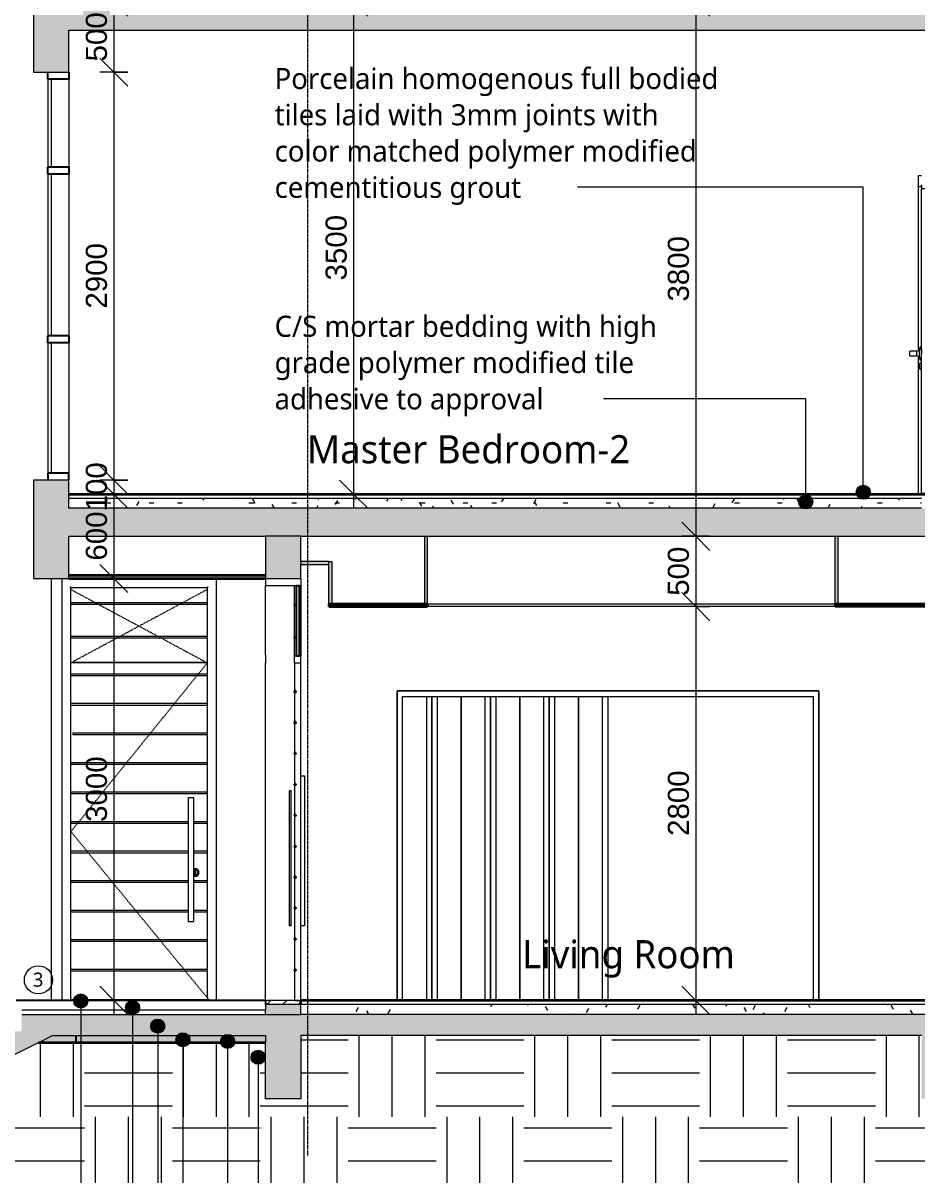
# Model space of a CAD drawing. Header units: millimetres. Extents: x -25665 to 25841, y -6376 to 15610.
# Drawn here: x -8754 to -2395, y -792 to 7400 of the extents above; entities that cross this region are included whole.
import ezdxf

# ---------------------------------------------------------------- set-up
doc = ezdxf.new("R2010")
doc.units = ezdxf.units.MM
doc.linetypes.add('Dash', pattern=[6, 3, -3])
doc.linetypes.add('Grid Line', pattern=[22.225, 12.7, -3.175, 3.175, -3.175])
for name, color, linetype, lineweight in [('A-ANNO-DIMS', 211, 'Continuous', 9), ('A-ANNO-DIMS-100', 211, 'Continuous', 9), ('A-ANNO-NOTE', 131, 'Continuous', 9), ('A-AREA-IDEN', 2, 'Continuous', 9), ('A-CLNG', 13, 'Continuous', 9), ('A-CLNG-PATT', 13, 'Continuous', 35), ('A-DETL-GENF', 92, 'Continuous', 9), ('A-DETL-THIN', 151, 'Continuous', 9), ('A-DOOR', 31, 'Continuous', 9), ('A-DOOR-FRAM', 31, 'Continuous', 9), ('A-DOOR-GLAZ', 31, 'Continuous', 25), ('A-FLOR', 192, 'Continuous', 9), ('A-FLOR-MCUT', 51, 'Continuous', 9), ('A-FLOR-PATT', 8, 'Continuous', 35), ('A-GLAZ-CURT', 52, 'Continuous', 9), ('A-GLAZ-CWMG', 51, 'Continuous', 9), ('A-WALL', 113, 'Continuous', 9), ('A-WALL-PATT', 111, 'Continuous', 18), ('G-ANNO-TEXT', 231, 'Continuous', 9), ('S-GRID', 1, 'Continuous', 9), ('S-STRS', 31, 'Continuous', 9)]:
    doc.layers.add(name, color=color, linetype=linetype, lineweight=lineweight)
doc.styles.add('Arial_4', font='arial.ttf', dxfattribs={"height": 150})
doc.styles.add('Lucida Sans Unicode', font='l_10646.ttf', dxfattribs={"height": 200})
doc.styles.add('Lucida Sans Unicode_1', font='l_10646.ttf', dxfattribs={"height": 150})
doc.styles.add('Lucida Sans Unicode_2', font='l_10646.ttf', dxfattribs={"height": 100})
doc.dimstyles.new('100', dxfattribs={"dimscale": 304.8, "dimtxt": 153.03891, "dimasz": 0.656168, "dimexe": 0.328084, "dimexo": 0.0625, "dimgap": 0.016404, "dimtad": 1, "dimdec": 0, "dimzin": 0, "dimdsep": 46, "dimtxsty": 'Arial_4', "dimblk1": 'OBLIQUE', "dimblk2": 'OBLIQUE', "dimsah": 1, "dimcen": 0.09, "dimdle": 0.328084, "dimazin": 0, "dimtfac": 1, "dimtdec": 4, "dimtix": 1, "dimtmove": 0, "dimatfit": 3, "dimfxl": 0.328084, "dimfxlon": 1, "dimtvp": 1, "dimtolj": 1, "dimtzin": 0, "dimarcsym": 2})
pattern_1 = [(0, (-2066.66, 4700), (406.4, 101.6), [33.528, -271.272, 33.528, -271.272, -1625.6]), (0, (-2066.66, 4700), (406.4, 101.6), [-609.6, 33.528, -576.072, 33.528, -271.272, -711.2]), (0, (-2066.66, 4700), (406.4, 101.6), [-1524, 33.528, -169.672, 33.528, -474.472]), (120, (-1914.26, 4750.8), (-291.1882, 301.1527), [33.528, -271.272, 33.528, -271.272, -1625.6]), (120, (-1914.26, 4750.8), (-291.1882, 301.1527), [-609.6, 33.528, -576.072, 33.528, -271.272, -711.2]), (120, (-1914.26, 4750.8), (-291.1882, 301.1527), [-1524, 33.528, -169.672, 33.528, -474.472]), (240, (-1863.46, 4954), (-115.2118, -402.7527), [33.528, -271.272, 33.528, -271.272, -1625.6]), (240, (-1863.46, 4954), (-115.2118, -402.7527), [-609.6, 33.528, -576.072, 33.528, -271.272, -711.2]), (240, (-1863.46, 4954), (-115.2118, -402.7527), [-1524, 33.528, -169.672, 33.528, -474.472])]

# ---------------------------------------------------------------- blocks, each defined once
blk = doc.blocks.new('Double_Aluminum_Door_with_Transom_6328 - TD1-1172526-Section - D')
at = {"layer": 'A-DOOR', "lineweight": 18}
for p, q in [((-6822.3, 2850), (-6822.3, 450)), ((-6822.3, 2850), (-6777.8, 2850)), ((-6777.8, 450), (-6777.8, 2850)), ((-6822.3, 450), (-6777.8, 450))]:
    blk.add_line(p, q, dxfattribs=at)
at = {"layer": 'A-DOOR'}
for p, q in [((-6777.8, 2047.7), (-6752.4, 2047.7)), ((-6752.4, 2047.7), (-6752.4, 979)), ((-6858.4, 1942.2), (-6845.7, 1942.2)), ((-6858.4, 979), (-6858.4, 1942.2)), ((-6845.7, 979), (-6845.7, 1942.2)), ((-6845.7, 979), (-6858.4, 979)), ((-6752.4, 979), (-6777.8, 979))]:
    blk.add_line(p, q, dxfattribs=at)
at = {"layer": 'A-DOOR-FRAM', "lineweight": 18}
for p, q in [((-7027.8, 3450), (-7027.8, 3399.2)), ((-6777.8, 3450), (-6777.8, 3399.2)), ((-7027.8, 3399.2), (-6777.8, 3399.2)), ((-6822.4, 2900.8), (-6777.8, 2900.8)), ((-6777.8, 2850), (-6777.8, 2900.8)), ((-6822.4, 2850), (-6777.8, 2850))]:
    blk.add_line(p, q, dxfattribs=at)
at = {"layer": 'A-DOOR-FRAM'}
for p, q in [((-7027.8, 2905), (-7027.8, 3399.2)), ((-6777.8, 3399.2), (-6777.8, 2900.8)), ((-7027.8, 450), (-7027.8, 2850))]:
    blk.add_line(p, q, dxfattribs=at)
at = {"layer": 'A-DOOR-GLAZ'}
for p, q in [((-6809.6, 2900.8), (-6809.6, 3399.2)), ((-6809.6, 3399.2), (-6790.5, 3399.2)), ((-6790.5, 3399.2), (-6790.5, 2900.8)), ((-6822.4, 3255), (-6822.4, 3265)), ((-6812.4, 3265), (-6822.4, 3265)), ((-6812.4, 3255), (-6822.4, 3255)), ((-6812.4, 3265), (-6812.4, 3255)), ((-6822.4, 3025), (-6822.4, 3035)), ((-6812.4, 3035), (-6822.4, 3035)), ((-6812.4, 3035), (-6812.4, 3025)), ((-6812.4, 3025), (-6822.4, 3025)), ((-6809.6, 2900.8), (-6790.5, 2900.8)), ((-6822.4, 2640), (-6822.4, 2650)), ((-6812.4, 2650), (-6822.4, 2650)), ((-6812.4, 2640), (-6822.4, 2640)), ((-6812.4, 2650), (-6812.4, 2640)), ((-6822.4, 2420), (-6822.4, 2430)), ((-6812.4, 2430), (-6822.4, 2430)), ((-6812.4, 2420), (-6822.4, 2420)), ((-6812.4, 2430), (-6812.4, 2420)), ((-6822.4, 2200), (-6822.4, 2210)), ((-6812.4, 2210), (-6822.4, 2210)), ((-6812.4, 2200), (-6822.4, 2200)), ((-6812.4, 2210), (-6812.4, 2200)), ((-6822.4, 1980), (-6822.4, 1990)), ((-6812.4, 1990), (-6822.4, 1990)), ((-6812.4, 1980), (-6822.4, 1980)), ((-6812.4, 1990), (-6812.4, 1980)), ((-6822.4, 1760), (-6822.4, 1770)), ((-6812.4, 1770), (-6822.4, 1770)), ((-6812.4, 1760), (-6822.4, 1760)), ((-6812.4, 1770), (-6812.4, 1760)), ((-6822.4, 1540), (-6822.4, 1550)), ((-6812.4, 1550), (-6822.4, 1550)), ((-6812.4, 1540), (-6822.4, 1540)), ((-6812.4, 1550), (-6812.4, 1540)), ((-6822.4, 1320), (-6822.4, 1330)), ((-6812.4, 1330), (-6822.4, 1330)), ((-6812.4, 1320), (-6822.4, 1320)), ((-6812.4, 1330), (-6812.4, 1320)), ((-6822.4, 1100), (-6822.4, 1110)), ((-6812.4, 1110), (-6822.4, 1110)), ((-6812.4, 1100), (-6822.4, 1100)), ((-6812.4, 1110), (-6812.4, 1100)), ((-6822.4, 880), (-6822.4, 890)), ((-6812.4, 890), (-6822.4, 890)), ((-6812.4, 880), (-6822.4, 880)), ((-6812.4, 890), (-6812.4, 880)), ((-6822.4, 660), (-6822.4, 670)), ((-6812.4, 670), (-6822.4, 670)), ((-6812.4, 660), (-6822.4, 660)), ((-6812.4, 670), (-6812.4, 660))]:
    blk.add_line(p, q, dxfattribs=at)
blk = doc.blocks.new('BEL-TD2-BED ROOM - TD3-1678525-Section - D')
at = {"layer": 'A-DOOR', "lineweight": 18}
for p, q in [((-2387.8, 6308), (-2387.8, 6240)), ((-2362.8, 6313), (-2382.8, 6313)), ((-2162.8, 6313), (-2142.8, 6313)), ((-2137.8, 6240), (-2137.8, 6308)), ((-2362.8, 6235), (-2382.8, 6235)), ((-2362.8, 6235), (-2362.8, 6250)), ((-2362.8, 6250), (-2362.8, 6222)), ((-2162.8, 6250), (-2162.8, 6235)), ((-2162.8, 6205), (-2162.8, 6250)), ((-2142.8, 6235), (-2162.8, 6235)), ((-2362.8, 4055), (-2362.8, 6222)), ((-2308.8, 6222), (-2362.8, 6222)), ((-2308.8, 6222), (-2362.8, 6222)), ((-2308.8, 6222), (-2308.8, 5020.2)), ((-2308.8, 6222), (-2308.8, 6205)), ((-2162.8, 6205), (-2308.8, 6205)), ((-2362.8, 5079.8), (-2375.5, 5079.8)), ((-2362.8, 5079.8), (-2362.8, 5050)), ((-2308.8, 5079.8), (-2296.1, 5079.8)), ((-2308.8, 5079.8), (-2308.8, 5050)), ((-2362.8, 5020.2), (-2375.5, 5020.2)), ((-2362.8, 5020.2), (-2362.8, 5050)), ((-2308.8, 5020.2), (-2308.8, 5050)), ((-2308.8, 5020.2), (-2296.1, 5020.2)), ((-2308.8, 5020.2), (-2308.8, 4055)), ((-2308.8, 4055), (-2362.8, 4055))]:
    blk.add_line(p, q, dxfattribs=at)
at = {"layer": 'A-DOOR'}
for p, q in [((-2387.8, 6240), (-2387.8, 5067.3)), ((-2137.8, 4050), (-2137.8, 6240)), ((-2162.8, 6205), (-2162.8, 4055)), ((-2375.5, 5094.4), (-2378.7, 5069)), ((-2362.8, 5094.4), (-2375.5, 5094.4)), ((-2375.5, 5094.1), (-2375.5, 5079.8)), ((-2296.1, 5094.4), (-2308.8, 5094.4)), ((-2293, 5069), (-2296.1, 5094.4)), ((-2296.1, 5079.8), (-2296.1, 5094.1)), ((-2399.1, 5065.9), (-2445.4, 5065.9)), ((-2445.4, 5034.1), (-2445.4, 5065.9)), ((-2445.4, 5034.1), (-2399.1, 5034.1)), ((-2378.7, 5069), (-2399.1, 5065.1)), ((-2399.1, 5065.9), (-2399.1, 5034.1)), ((-2399.1, 5034.9), (-2378.7, 5030.9)), ((-2387.8, 5032.7), (-2387.8, 4050)), ((-2378.7, 5069), (-2378.7, 5064.4)), ((-2378.7, 5063.5), (-2378.7, 5050)), ((-2378.7, 5050), (-2378.7, 5030.9)), ((-2378.7, 5030.9), (-2375.5, 5005.5)), ((-2375.5, 5020.2), (-2375.5, 5005.9)), ((-2375.5, 5005.5), (-2362.8, 5005.5)), ((-2308.8, 5005.5), (-2296.1, 5005.5)), ((-2296.1, 5005.5), (-2293, 5030.9)), ((-2296.1, 5005.9), (-2296.1, 5020.2)), ((-2272.5, 5065.1), (-2293, 5069)), ((-2293, 5064.4), (-2293, 5069)), ((-2293, 5050), (-2293, 5063.5)), ((-2293, 5030.9), (-2293, 5050)), ((-2293, 5030.9), (-2272.5, 5034.9)), ((-2226.3, 5065.9), (-2272.5, 5065.9)), ((-2272.5, 5034.1), (-2272.5, 5065.9)), ((-2272.5, 5034.1), (-2226.3, 5034.1)), ((-2226.3, 5065.9), (-2226.3, 5034.1)), ((-2366, 4978), (-2377.4, 4978)), ((-2377.4, 4960), (-2377.4, 4978)), ((-2377.4, 4942), (-2377.4, 4960)), ((-2377.4, 4942), (-2366, 4942)), ((-2362.8, 4987), (-2366, 4987)), ((-2366, 4960), (-2366, 4986.1)), ((-2366, 4933.9), (-2366, 4960)), ((-2366, 4933), (-2362.8, 4933)), ((-2305.7, 4987), (-2308.8, 4987)), ((-2308.8, 4933), (-2305.7, 4933)), ((-2305.7, 4986.1), (-2305.7, 4960)), ((-2294.3, 4978), (-2305.7, 4978)), ((-2305.7, 4960), (-2305.7, 4933.9)), ((-2305.7, 4942), (-2294.3, 4942)), ((-2294.3, 4978), (-2294.3, 4960)), ((-2294.3, 4960), (-2294.3, 4942)), ((-2362.8, 4055), (-2362.8, 4050)), ((-2308.8, 4055), (-2162.8, 4055)), ((-2162.8, 4050), (-2162.8, 4055))]:
    blk.add_line(p, q, dxfattribs=at)
at = {"layer": 'A-DOOR', "lineweight": 18}
for centre, start, end in [((-2382.8, 6308), 90, 180), ((-2142.8, 6308), 0, 90), ((-2382.8, 6240), 180, 270), ((-2142.8, 6240), 270, 0)]:
    blk.add_arc(centre, 5, start, end, dxfattribs=at)
at = {"layer": 'A-DOOR'}
for points, knots in [([(-2387.8, 6308), (-2387.8, 6308.4), (-2387.7, 6309.1), (-2387.5, 6309.9), (-2387.2, 6310.4), (-2387, 6310.8), (-2386.7, 6311.1), (-2386.4, 6311.5), (-2386.1, 6311.8), (-2385.8, 6312), (-2385.3, 6312.3), (-2384.7, 6312.6), (-2384.3, 6312.8), (-2384.1, 6312.8)], [-1, -1, -1, -1, -0.8333333, -0.75, -0.6666667, -0.625, -0.5833333, -0.5, -0.4583333, -0.4166667, -0.3333333, -0.25, -0.1666667, -0.1666667, -0.1666667, -0.1666667]), ([(-2142.8, 6313), (-2142.4, 6313), (-2141.7, 6312.9), (-2140.9, 6312.6), (-2140.3, 6312.3), (-2139.9, 6312), (-2139.5, 6311.8), (-2139.4, 6311.6), (-2139.3, 6311.5)], [-1, -1, -1, -1, -0.8333333, -0.75, -0.6666667, -0.5833333, -0.5416667, -0.5, -0.5, -0.5, -0.5]), ([(-2138.5, 6310.5), (-2138.4, 6310.3), (-2138.2, 6309.9), (-2137.9, 6309.1), (-2137.8, 6308.4), (-2137.8, 6308)], [-0.3333333, -0.3333333, -0.3333333, -0.3333333, -0.25, -0.1666667, 0, 0, 0, 0]), ([(-2384.1, 6235.2), (-2384.3, 6235.2), (-2384.7, 6235.4), (-2385.3, 6235.7), (-2385.8, 6236), (-2386.1, 6236.2), (-2386.4, 6236.5), (-2386.7, 6236.9), (-2387, 6237.2), (-2387.2, 6237.6), (-2387.5, 6238.1), (-2387.7, 6238.9), (-2387.8, 6239.6), (-2387.8, 6240)], [-0.8333333, -0.8333333, -0.8333333, -0.8333333, -0.75, -0.6666667, -0.5833333, -0.5416667, -0.5, -0.4166667, -0.375, -0.3333333, -0.25, -0.1666667, 0, 0, 0, 0]), ([(-2138, 6238.7), (-2138.1, 6238.5), (-2138.2, 6238.1), (-2138.4, 6237.6), (-2138.7, 6237.2), (-2138.9, 6236.9), (-2139.2, 6236.5), (-2139.5, 6236.2), (-2139.9, 6236), (-2140.3, 6235.7), (-2140.9, 6235.4), (-2141.7, 6235.1), (-2142.4, 6235), (-2142.8, 6235)], [-0.8333333, -0.8333333, -0.8333333, -0.8333333, -0.75, -0.6666667, -0.625, -0.5833333, -0.5, -0.4583333, -0.4166667, -0.3333333, -0.25, -0.1666667, 0, 0, 0, 0])]:
    blk.add_open_spline(points, degree=3, knots=knots, dxfattribs=at)
at = {"layer": 'A-DOOR', "lineweight": 18}
for points in [[(-2376.6, 5064.9), (-2376.3, 5069.8), (-2376, 5074.8), (-2375.5, 5079.8)], [(-2295.1, 5064.9), (-2295.3, 5069.8), (-2295.7, 5074.8), (-2296.1, 5079.8)], [(-2377, 5050), (-2376.9, 5054.7), (-2376.8, 5059.3), (-2376.6, 5064)], [(-2375.5, 5020.2), (-2376, 5025.2), (-2376.7, 5035.1), (-2376.9, 5045), (-2377, 5050)], [(-2294.7, 5050), (-2294.7, 5045), (-2295, 5035.1), (-2295.7, 5025.2), (-2296.1, 5020.2)], [(-2294.7, 5050), (-2294.7, 5054.7), (-2294.8, 5059.3), (-2295.1, 5064)]]:
    blk.add_open_spline(points, degree=3, dxfattribs=at)
blk = doc.blocks.new('Panel_Fold_Door_1819 - FD1-1681618-Section - D')
at = {"layer": 'A-DOOR'}
for p, q in [((-6017.2, 2610), (-5882.6, 2610)), ((-5882.6, 2610), (-5845, 2610)), ((-5882.6, 450), (-5882.6, 2610)), ((-5845, 2610), (-5807.4, 2610)), ((-5845, 450), (-5845, 2610)), ((-5845, 2610), (-5845, 450)), ((-5807.4, 2610), (-5672.8, 2610)), ((-5807.4, 2610), (-5807.4, 450)), ((-5636.4, 450), (-5636.4, 2610)), ((-5636.4, 2610), (-5636.4, 450)), ((-5600, 2610), (-5465.4, 2610)), ((-5465.4, 2610), (-5427.8, 2610)), ((-5465.4, 450), (-5465.4, 2610)), ((-5427.8, 2610), (-5390.2, 2610)), ((-5427.8, 450), (-5427.8, 2610)), ((-5427.8, 2610), (-5427.8, 450)), ((-5390.2, 2610), (-5255.6, 2610)), ((-5390.2, 2610), (-5390.2, 450)), ((-5219.2, 450), (-5219.2, 2610)), ((-5219.2, 2610), (-5219.2, 450)), ((-5182.8, 2610), (-5048.2, 2610)), ((-5048.2, 2610), (-5010.6, 2610)), ((-5048.2, 450), (-5048.2, 2610)), ((-5010.6, 2610), (-4973.1, 2610)), ((-5010.6, 450), (-5010.6, 2610)), ((-5010.6, 2610), (-5010.6, 450)), ((-4973.1, 2610), (-4838.4, 2610)), ((-4973.1, 2610), (-4973.1, 450)), ((-4802, 450), (-4802, 2610)), ((-4802, 2610), (-4802, 450)), ((-4765.6, 2610), (-4631, 2610)), ((-4631, 2610), (-4593.4, 2610)), ((-4631, 450), (-4631, 2610)), ((-4593.4, 2610), (-4593.4, 450))]:
    blk.add_line(p, q, dxfattribs=at)
at = {"layer": 'A-DOOR-FRAM'}
for p, q in [((-6093.6, 2650), (-6093.6, 450)), ((-3093.6, 2650), (-6093.6, 2650)), ((-3093.6, 450), (-3093.6, 2650)), ((-6053.6, 450), (-6053.6, 2610)), ((-6053.6, 2610), (-6017.2, 2610)), ((-5672.8, 2610), (-5600, 2610)), ((-5255.6, 2610), (-5182.8, 2610)), ((-4838.4, 2610), (-4765.6, 2610)), ((-4593.4, 2610), (-3133.6, 2610)), ((-3133.6, 2610), (-3133.6, 450))]:
    blk.add_line(p, q, dxfattribs=at)
blk = doc.blocks.new('Rectangular Mullion - 50x150mm-685960-Section - D')
at = {"layer": 'A-GLAZ-CWMG'}
blk.add_line((-8428.113666, 5125), (-8428.113666, 4200), dxfattribs=at)
blk = doc.blocks.new('Rectangular Mullion - 50x150mm-779096-Section - D')
at = {"layer": 'A-GLAZ-CWMG', "lineweight": 25}
for p, q in [((-8578.113666, 7000), (-8578.113666, 7050)), ((-8428.113666, 7050), (-8428.113666, 7000)), ((-8428.113666, 7000), (-8578.113666, 7000))]:
    blk.add_line(p, q, dxfattribs=at)
blk = doc.blocks.new('Rectangular Mullion - 50x150mm-448228-Section - D')
at = {"layer": 'A-GLAZ-CWMG'}
blk.add_line((-8428.113666, 6325), (-8428.113666, 5175), dxfattribs=at)
blk = doc.blocks.new('M_Fixed Glazed Panel - Glazed Panel-779100-Section - D')
at = {"layer": 'A-GLAZ-CURT', "lineweight": 18}
for p, q in [((-8578.113666, 5125), (-8553.113666, 5125)), ((-8578.113666, 5125), (-8578.113666, 4200)), ((-8553.113666, 5125), (-8553.113666, 4200)), ((-8553.113666, 4200), (-8578.113666, 4200))]:
    blk.add_line(p, q, dxfattribs=at)
blk = doc.blocks.new('M_Fixed Glazed Panel - Glazed Panel-779101-Section - D')
at = {"layer": 'A-GLAZ-CURT', "lineweight": 18}
for p, q in [((-8578.113666, 6325), (-8553.113666, 6325)), ((-8578.113666, 6325), (-8578.113666, 5175)), ((-8553.113666, 6325), (-8553.113666, 5175)), ((-8553.113666, 5175), (-8578.113666, 5175))]:
    blk.add_line(p, q, dxfattribs=at)
blk = doc.blocks.new('Rectangular Mullion - 50x150mm-779097-Section - D')
at = {"layer": 'A-GLAZ-CWMG', "lineweight": 25}
for p, q in [((-8428.113666, 4200), (-8578.113666, 4200)), ((-8578.113666, 4200), (-8578.113666, 4150)), ((-8428.113666, 4150), (-8428.113666, 4200))]:
    blk.add_line(p, q, dxfattribs=at)
blk = doc.blocks.new('Rectangular Mullion - 50x150mm-779099-Section - D')
at = {"layer": 'A-GLAZ-CWMG', "lineweight": 25}
for p, q in [((-8578.113666, 5125), (-8578.113666, 5175)), ((-8428.113666, 5175), (-8578.113666, 5175)), ((-8428.113666, 5175), (-8428.113666, 5125)), ((-8428.113666, 5125), (-8578.113666, 5125))]:
    blk.add_line(p, q, dxfattribs=at)
blk = doc.blocks.new('M_Fixed Glazed Panel - Glazed Panel-802674-Section - D')
at = {"layer": 'A-GLAZ-CURT', "lineweight": 18}
for p, q in [((-8578.113666, 7000), (-8553.113666, 7000)), ((-8578.113666, 7000), (-8578.113666, 6375)), ((-8553.113666, 7000), (-8553.113666, 6375)), ((-8553.113666, 6375), (-8578.113666, 6375))]:
    blk.add_line(p, q, dxfattribs=at)
blk = doc.blocks.new('Rectangular Mullion - 50x150mm-802676-Section - D')
at = {"layer": 'A-GLAZ-CWMG'}
blk.add_line((-8428.113666, 7000), (-8428.113666, 6375), dxfattribs=at)
blk = doc.blocks.new('BEL-TD2-external - TD5-1377337-Section - D')
at = {"layer": 'A-DOOR'}
for p, q in [((-8478.1, 3450), (-8478.1, 450.1)), ((-7378.1, 450.1), (-7378.1, 3450)), ((-8413.1, 450.1), (-8413.1, 3385)), ((-8413.1, 3385), (-7443.1, 3385)), ((-7443.1, 3385), (-7443.1, 450.1)), ((-7443.1, 3277.5), (-8413.1, 3277.5)), ((-8413.1, 3267.5), (-7443.1, 3267.5)), ((-7443.1, 3037.5), (-8413.1, 3037.5)), ((-8413.1, 3027.5), (-7443.1, 3027.5)), ((-8413.1, 2855), (-7443.1, 2855)), ((-7443.1, 2850), (-8413.1, 2850)), ((-7443.1, 2770), (-8413.1, 2770)), ((-8413.1, 2760), (-7443.1, 2760)), ((-7443.1, 2560), (-8413.1, 2560)), ((-8413.1, 2550), (-7443.1, 2550)), ((-8399.9, 2350), (-8399.9, 2340)), ((-7443.1, 2350), (-8399.9, 2350)), ((-8399.9, 2340), (-7443.1, 2340)), ((-7443.1, 2140), (-8413.1, 2140)), ((-8413.1, 2130), (-7443.1, 2130)), ((-7443.1, 1930), (-8413.1, 1930)), ((-8413.1, 1920), (-7443.1, 1920)), ((-7579.8, 1891), (-7579.8, 1011)), ((-7539.8, 1891), (-7579.8, 1891)), ((-7539.8, 1011), (-7539.8, 1891)), ((-7579.8, 1720), (-8413.1, 1720)), ((-8413.1, 1710), (-7579.8, 1710)), ((-7443.1, 1720), (-7539.8, 1720)), ((-7539.8, 1710), (-7443.1, 1710)), ((-7579.8, 1510), (-8413.1, 1510)), ((-8413.1, 1500), (-7579.8, 1500)), ((-7443.1, 1510), (-7539.8, 1510)), ((-7539.8, 1500), (-7443.1, 1500)), ((-7528.6, 1348), (-7528.6, 1372)), ((-7528.6, 1372), (-7527.6, 1372)), ((-7527.6, 1348), (-7528.6, 1348)), ((-7527.6, 1372), (-7527.6, 1348)), ((-7579.8, 1300), (-8413.1, 1300)), ((-8413.1, 1290), (-7579.8, 1290)), ((-7443.1, 1300), (-7539.8, 1300)), ((-7539.8, 1290), (-7443.1, 1290)), ((-7579.8, 1090), (-8413.1, 1090)), ((-8413.1, 1080), (-7579.8, 1080)), ((-7443.1, 1090), (-7539.8, 1090)), ((-7539.8, 1080), (-7443.1, 1080)), ((-7579.8, 1011), (-7539.8, 1011)), ((-7443.1, 880), (-8413.1, 880)), ((-8413.1, 870), (-7443.1, 870)), ((-7443.1, 670), (-8413.1, 670)), ((-8413.1, 660), (-7443.1, 660)), ((-8473.1, 450.1), (-8478.1, 450.1)), ((-8473.1, 450.1), (-8418.1, 450.1)), ((-8413.1, 450.1), (-8418.1, 450.1)), ((-8413.1, 455), (-7443.1, 455)), ((-7438.1, 450.1), (-7443.1, 450.1)), ((-7383.1, 450.1), (-7438.1, 450.1)), ((-7378.1, 450.1), (-7383.1, 450.1))]:
    blk.add_line(p, q, dxfattribs=at)
at = {"layer": 'A-DOOR', "linetype": 'Dash'}
for p, q in [((-7443.2, 3371.9), (-8413.1, 2850)), ((-8413, 3371.9), (-7443.1, 2850)), ((-7443.1, 2850), (-8413.1, 1650)), ((-8413.1, 1650), (-7428.1, 450))]:
    blk.add_line(p, q, dxfattribs=at)
at = {"layer": 'A-DOOR'}
for radius, start, end in [(27, 0, 115.89305), (18, 0, 130.93264), (27, 244.10695, 360), (18, 229.06736, 360)]:
    blk.add_arc((-7528.1, 1360), radius, start, end, dxfattribs=at)
for points, knots in [([(-8473.1, 3445), (-8473.6, 3445.4), (-8474.2, 3446.1), (-8475, 3446.9), (-8475.5, 3447.4), (-8475.9, 3447.8), (-8476.2, 3448.1), (-8476.6, 3448.5), (-8476.9, 3448.8), (-8477.2, 3449), (-8477.5, 3449.3), (-8477.7, 3449.6), (-8478, 3449.9), (-8478.1, 3450), (-8478.1, 3450)], [-1, -1, -1, -1, -0.833333, -0.75, -0.666667, -0.625, -0.583333, -0.5, -0.458333, -0.416667, -0.333333, -0.25, -0.166667, 0, 0, 0, 0]), ([(-7378.1, 3450), (-7378.1, 3450), (-7378.2, 3449.9), (-7378.5, 3449.6), (-7378.8, 3449.3), (-7379.1, 3449), (-7379.4, 3448.8), (-7379.7, 3448.5), (-7380.1, 3448.1), (-7380.5, 3447.6), (-7380.9, 3447.2), (-7381.3, 3446.8), (-7382, 3446.1), (-7382.7, 3445.4), (-7383.1, 3445)], [0, 0, 0, 0, 0.166667, 0.25, 0.333333, 0.416667, 0.458333, 0.5, 0.583333, 0.666667, 0.708333, 0.75, 0.833333, 1, 1, 1, 1]), ([(-8413.1, 3385), (-8413.1, 3385), (-8413.2, 3385.1), (-8413.5, 3385.4), (-8413.8, 3385.7), (-8414.1, 3386), (-8414.4, 3386.2), (-8414.6, 3386.5), (-8415, 3386.9), (-8415.3, 3387.2), (-8415.7, 3387.6), (-8416.2, 3388.1), (-8417, 3388.9), (-8417.7, 3389.6), (-8418.1, 3390)], [-1, -1, -1, -1, -0.833333, -0.75, -0.666667, -0.583333, -0.541667, -0.5, -0.416667, -0.375, -0.333333, -0.25, -0.166667, 0, 0, 0, 0]), ([(-7438.1, 3390), (-7438.6, 3389.6), (-7439.2, 3388.9), (-7440, 3388.1), (-7440.5, 3387.6), (-7440.9, 3387.2), (-7441.2, 3386.9), (-7441.6, 3386.5), (-7441.9, 3386.2), (-7442.2, 3386), (-7442.5, 3385.7), (-7442.7, 3385.4), (-7443, 3385.1), (-7443.1, 3385), (-7443.1, 3385)], [0, 0, 0, 0, 0.166667, 0.25, 0.333333, 0.375, 0.416667, 0.5, 0.541667, 0.583333, 0.666667, 0.75, 0.833333, 1, 1, 1, 1])]:
    blk.add_open_spline(points, degree=3, knots=knots, dxfattribs=at)
blk = doc.blocks.new('DIMBLOCK6-Section - D')
at = {"layer": 'A-ANNO-DIMS-100', "transparency": 16777216}
for p, q in [((-3967.5, 7550), (-4067.5, 7650)), ((-3967.5, 7650), (-3967.5, 3750)), ((-3867.5, 7550), (-4067.5, 7550)), ((-3967.5, 7550), (-3867.5, 7450)), ((-3967.5, 7550), (-3867.5, 7550)), ((-3967.5, 3750), (-4067.5, 3850)), ((-3867.5, 3750), (-4067.5, 3750)), ((-3967.5, 3750), (-3867.5, 3650)), ((-3967.5, 3750), (-3867.5, 3750))]:
    blk.add_line(p, q, dxfattribs=at)
at = {"layer": 'A-ANNO-DIMS-100', "color": 0, "transparency": 16777216, "insert": (-4167.3, 5419.3), "char_height": 150, "width": 553.765, "attachment_point": 1, "rotation": 90, "line_spacing_factor": 0.941778, "style": 'Arial_4'}
blk.add_mtext('3800', dxfattribs=at)
blk = doc.blocks.new('_Oblique')
at = {"color": 0, "linetype": 'ByBlock', "lineweight": -2}
blk.add_line((-0.5, -0.5), (0.5, 0.5), dxfattribs=at)
blk = doc.blocks.new('DIMBLOCK7-Section - D')
at = {"layer": 'A-ANNO-DIMS-100', "transparency": 16777216}
for p, q in [((-3967.5, 3750), (-4067.5, 3850)), ((-3867.5, 3750), (-4067.5, 3750)), ((-3967.5, 3750), (-3967.5, 3250)), ((-3967.5, 3750), (-3867.5, 3650)), ((-3967.5, 3750), (-3867.5, 3750)), ((-3967.5, 3250), (-4067.5, 3350)), ((-3867.5, 3250), (-4067.5, 3250)), ((-3967.5, 3250), (-3867.5, 3150)), ((-3967.5, 3250), (-3867.5, 3250))]:
    blk.add_line(p, q, dxfattribs=at)
at = {"layer": 'A-ANNO-DIMS-100', "color": 0, "transparency": 16777216, "insert": (-4167.3, 3326.9), "char_height": 150, "width": 415.324, "attachment_point": 1, "rotation": 90, "line_spacing_factor": 0.941778, "style": 'Arial_4'}
blk.add_mtext('500', dxfattribs=at)
blk = doc.blocks.new('DIMBLOCK8-Section - D')
at = {"layer": 'A-ANNO-DIMS-100', "transparency": 16777216}
for p, q in [((-3967.5, 3250), (-4067.5, 3350)), ((-3867.5, 3250), (-4067.5, 3250)), ((-3967.5, 3250), (-3967.5, 350)), ((-3967.5, 3250), (-3867.5, 3150)), ((-3967.5, 3250), (-3867.5, 3250)), ((-3967.5, 450), (-4067.5, 550)), ((-3867.5, 450), (-4067.5, 450)), ((-3967.5, 450), (-3867.5, 350)), ((-3967.5, 450), (-3867.5, 450))]:
    blk.add_line(p, q, dxfattribs=at)
at = {"layer": 'A-ANNO-DIMS-100', "color": 0, "transparency": 16777216, "insert": (-4167.3, 1619.3), "char_height": 150, "width": 553.765, "attachment_point": 1, "rotation": 90, "line_spacing_factor": 0.941778, "style": 'Arial_4'}
blk.add_mtext('2800', dxfattribs=at)
blk = doc.blocks.new('DIMBLOCK19-Section - D')
at = {"layer": 'A-ANNO-DIMS-100', "transparency": 16777216}
for p, q in [((-6401.9, 7550), (-6501.9, 7650)), ((-6301.9, 7550), (-6501.9, 7550)), ((-6401.9, 7550), (-6401.9, 3950)), ((-6401.9, 7550), (-6301.9, 7450)), ((-6401.9, 7550), (-6301.9, 7550)), ((-6401.9, 4050), (-6501.9, 4150)), ((-6301.9, 4050), (-6501.9, 4050)), ((-6401.9, 4050), (-6301.9, 3950)), ((-6401.9, 4050), (-6301.9, 4050))]:
    blk.add_line(p, q, dxfattribs=at)
at = {"layer": 'A-ANNO-DIMS-100', "color": 0, "transparency": 16777216, "insert": (-6601.6, 5569.3), "char_height": 150, "width": 553.765, "attachment_point": 1, "rotation": 90, "line_spacing_factor": 0.941778, "style": 'Arial_4'}
blk.add_mtext('3500', dxfattribs=at)
blk = doc.blocks.new('DIMBLOCK21-Section - D')
at = {"layer": 'A-ANNO-DIMS-100', "transparency": 16777216}
for p, q in [((-8107.1, 7550), (-8207.1, 7650)), ((-8007.1, 7550), (-8207.1, 7550)), ((-8107.1, 7550), (-8107.1, 7050)), ((-8107.1, 7550), (-8007.1, 7450)), ((-8107.1, 7550), (-8007.1, 7550)), ((-8107.1, 7050), (-8207.1, 7150)), ((-8007.1, 7050), (-8207.1, 7050)), ((-8107.1, 7050), (-8007.1, 6950)), ((-8107.1, 7050), (-8007.1, 7050))]:
    blk.add_line(p, q, dxfattribs=at)
at = {"layer": 'A-ANNO-DIMS-100', "color": 0, "transparency": 16777216, "insert": (-8306.8, 7126.9), "char_height": 150, "width": 415.324, "attachment_point": 1, "rotation": 90, "line_spacing_factor": 0.941778, "style": 'Arial_4'}
blk.add_mtext('500', dxfattribs=at)
blk = doc.blocks.new('DIMBLOCK22-Section - D')
at = {"layer": 'A-ANNO-DIMS-100', "transparency": 16777216}
for p, q in [((-8107.1, 7050), (-8207.1, 7150)), ((-8007.1, 7050), (-8207.1, 7050)), ((-8107.1, 7050), (-8107.1, 4150)), ((-8107.1, 7050), (-8007.1, 6950)), ((-8107.1, 7050), (-8007.1, 7050)), ((-8107.1, 4150), (-8207.1, 4250)), ((-8007.1, 4150), (-8207.1, 4150)), ((-8107.1, 4150), (-8007.1, 4050)), ((-8107.1, 4150), (-8007.1, 4150))]:
    blk.add_line(p, q, dxfattribs=at)
at = {"layer": 'A-ANNO-DIMS-100', "color": 0, "transparency": 16777216, "insert": (-8306.8, 5369.3), "char_height": 150, "width": 553.765, "attachment_point": 1, "rotation": 90, "line_spacing_factor": 0.941778, "style": 'Arial_4'}
blk.add_mtext('2900', dxfattribs=at)
blk = doc.blocks.new('DIMBLOCK23-Section - D')
at = {"layer": 'A-ANNO-DIMS-100', "transparency": 16777216}
for p, q in [((-8107.1, 4150), (-8207.1, 4250)), ((-8107.1, 4050), (-8207.1, 4150)), ((-8007.1, 4150), (-8207.1, 4150)), ((-8107.1, 4150), (-8107.1, 4050)), ((-8107.1, 4150), (-8007.1, 4050)), ((-8107.1, 4150), (-8007.1, 4150)), ((-8007.1, 4050), (-8207.1, 4050)), ((-8107.1, 4050), (-8007.1, 3950)), ((-8107.1, 4050), (-8007.1, 4050))]:
    blk.add_line(p, q, dxfattribs=at)
at = {"layer": 'A-ANNO-DIMS-100', "color": 0, "transparency": 16777216, "insert": (-8306.8, 3926.9), "char_height": 150, "width": 415.324, "attachment_point": 1, "rotation": 90, "line_spacing_factor": 0.941778, "style": 'Arial_4'}
blk.add_mtext('100', dxfattribs=at)
blk = doc.blocks.new('DIMBLOCK24-Section - D')
at = {"layer": 'A-ANNO-DIMS-100', "transparency": 16777216}
for p, q in [((-8107.1, 4050), (-8207.1, 4150)), ((-8007.1, 4050), (-8207.1, 4050)), ((-8107.1, 4050), (-8107.1, 3450)), ((-8107.1, 4050), (-8007.1, 3950)), ((-8107.1, 4050), (-8007.1, 4050)), ((-8107.1, 3450), (-8207.1, 3550)), ((-8007.1, 3450), (-8207.1, 3450)), ((-8107.1, 3450), (-8007.1, 3350)), ((-8107.1, 3450), (-8007.1, 3450))]:
    blk.add_line(p, q, dxfattribs=at)
at = {"layer": 'A-ANNO-DIMS-100', "color": 0, "transparency": 16777216, "insert": (-8306.8, 3576.9), "char_height": 150, "width": 415.324, "attachment_point": 1, "rotation": 90, "line_spacing_factor": 0.941778, "style": 'Arial_4'}
blk.add_mtext('600', dxfattribs=at)
blk = doc.blocks.new('DIMBLOCK25-Section - D')
at = {"layer": 'A-ANNO-DIMS-100', "transparency": 16777216}
for p, q in [((-8107.1, 3450), (-8207.1, 3550)), ((-8007.1, 3450), (-8207.1, 3450)), ((-8107.1, 3450), (-8107.1, 350)), ((-8107.1, 3450), (-8007.1, 3350)), ((-8107.1, 3450), (-8007.1, 3450)), ((-8107.1, 450), (-8207.1, 550)), ((-8007.1, 450), (-8207.1, 450)), ((-8107.1, 450), (-8007.1, 350)), ((-8107.1, 450), (-8007.1, 450))]:
    blk.add_line(p, q, dxfattribs=at)
at = {"layer": 'A-ANNO-DIMS-100', "color": 0, "transparency": 16777216, "insert": (-8306.8, 1719.3), "char_height": 150, "width": 553.765, "attachment_point": 1, "rotation": 90, "line_spacing_factor": 0.941778, "style": 'Arial_4'}
blk.add_mtext('3000', dxfattribs=at)
blk = doc.blocks.new('step-numbering - External finishes-tag-1023582-Section - D')
at = {"layer": 'A-ANNO-NOTE'}
blk.add_circle((-9284.3, 362.4), 100, dxfattribs=at)

msp = doc.modelspace()

# ---------------------------------------------------------------- hatches: boundary and pattern name
at = {"layer": 'A-CLNG-PATT'}
msp.add_hatch(color=256, dxfattribs=at).paths.add_polyline_path([(-7759.7, 3450), (-7027.8, 3450), (-7027.8, 3470), (-8428.1, 3470), (-8428.1, 3450), (-8267.5, 3450)])
h = msp.add_hatch(color=256, dxfattribs=at)
h.paths.add_polyline_path([(-2060.1, 3250), (-2060.1, 3270), (-2977.8, 3270), (-2977.8, 3250), (-2174.5, 3250)])
h.paths.add_polyline_path([(-6577.8, 3250), (-5877.8, 3250), (-5877.8, 3270), (-6577.8, 3270)])
at = {"layer": 'A-DETL-GENF'}
h = msp.add_hatch(color=253, dxfattribs=at)
h.paths.add_polyline_path([(4933.9, 7050), (5022.2, 7050), (5022.2, 8750), (4822.2, 8750), (4822.2, 7550), (-6827.8, 7550), (-6827.8, 7690), (-7027.8, 7690), (-7027.8, 7550), (-8428.1, 7550), (-8428.1, 7850), (-8678.1, 7850), (-8678.1, 7050), (-8428.1, 7050), (-8428.1, 7350), (4772.2, 7350), (4772.2, 7050)])
h.paths.add_polyline_path([(-7027.8, 7950), (-6827.8, 7950), (-6827.8, 8750), (-7027.8, 8750)])
for color, points in [(253, [(5022.2, 3250), (5022.2, 3950), (-8428.1, 3950), (-8428.1, 4150), (-8678.1, 4150), (-8678.1, 3450), (-8428.1, 3450), (-8428.1, 3750), (4772.2, 3750), (4772.2, 3250), (4933.9, 3250)]), (9, [(-7027.8, 3450), (-6777.8, 3450), (-6777.8, 3750), (-7027.8, 3750), (-7027.8, 3550)]), (251, [(-6577.8, 3550), (-6577.8, 3570), (-6777.8, 3570), (-6777.8, 3550)]), (9, [(-6777.8, 350), (-6777.8, 420), (-7027.8, 420), (-7027.8, 350)]), (253, [(1922.2, -250), (2122.2, -250), (2122.2, 200), (4772.2, 200), (4772.2, -250), (5022.2, -250), (5022.2, 350), (-8763.1, 350), (-8763.1, 230), (-9063.1, 230), (-9063.1, 80), (-9363.1, 80), (-9363.1, -230), (-9113.1, -230), (-9113.1, -84.8), (-8543.6, 200), (-7027.8, 200), (-7027.8, -250), (-6777.8, -250), (-6777.8, 200), (-2362.8, 200), (-2362.8, -250), (-2162.8, -250), (-2162.8, 200), (1922.2, 200), (1922.2, -218.3)])]:
    msp.add_hatch(color=color, dxfattribs=at).paths.add_polyline_path(points)
h = msp.add_hatch(dxfattribs=at)
h.set_pattern_fill('FP_19', color=253, style=0, pattern_type=2)
h.set_pattern_definition([(0, (-2066.66, 4700), (625, 625), [625, -625]), (0, (-2066.66, 4934.4), (625, 625), [625, -625]), (0, (-2066.66, 5168.75), (625, 625), [625, -625]), (90, (-1988.54, 5246.9), (-625, 625), [625, -625]), (90, (-1754.16, 5246.9), (-625, 625), [625, -625]), (90, (-1519.8, 5246.9), (-625, 625), [625, -625])])
h.paths.add_polyline_path([(12923.1, -1964.5), (14073.4, -1964.5), (14073.4, 71.5), (13122.2, 71.5), (13122.2, -123.2), (13047.2, -123.2), (13047.2, -171.8), (13018.1, -123.2), (12922.2, -123.2), (12922.2, 300), (10032.2, 300), (9782.2, 50), (9622.2, 50), (9622.2, 120), (5022.2, 120), (5022.2, -250), (4772.2, -250), (4772.2, 150), (3772.2, 150), (3772.2, 200), (2122.2, 200), (2122.2, -250), (1922.2, -250), (1922.2, 200), (-2162.8, 200), (-2162.8, -250), (-2362.8, -250), (-2362.8, 200), (-6777.8, 200), (-6777.8, -250), (-7027.8, -250), (-7027.8, 148.2), (-8647.1, 148.2), (-9113.1, -84.8), (-9113.1, -230), (-17877.8, -230), (-17877.8, -547.3), (-17952.8, -547.3), (-17952.8, -595.8), (-18017.8, -487.3), (-18017.8, -547.3), (-18077.8, -547.3), (-18077.8, -230), (-18422.4, -230), (-18422.4, -1964.5), (12899, -1964.5)])
at = {"layer": 'A-FLOR-PATT', "lineweight": 9}
h = msp.add_hatch(dxfattribs=at)
h.set_pattern_fill('FP_3', color=256, style=0, pattern_type=2)
h.set_pattern_definition(pattern_1)
h.paths.add_polyline_path([(-3190, 3950), (-2362.8, 3950), (-2362.8, 4020), (-8428.1, 4020), (-8428.1, 3950), (-4205.5, 3950)])
h.paths.add_polyline_path([(-2060.1, 3950), (-2060.1, 4020), (-2162.8, 4020), (-2162.8, 3950)])
h = msp.add_hatch(dxfattribs=at)
h.set_pattern_fill('FP_3', color=256, style=0, pattern_type=2)
h.set_pattern_definition(pattern_1)
h.paths.add_polyline_path([(-3190, 350), (-2060.1, 350), (-2060.1, 420), (-6777.8, 420), (-6777.8, 350), (-3697.8, 350)])
at = {"layer": 'A-FLOR-PATT'}
msp.add_hatch(color=256, dxfattribs=at).paths.add_polyline_path([(-7027.8, 150), (-7027.8, 200), (-8543.6, 200), (-8643.6, 150), (-7252, 150)])
at = {"layer": 'A-WALL-PATT'}
for points in [[(-5877.8, 3270), (-5877.8, 3750), (-5897.8, 3750), (-5897.8, 3270)], [(-2957.8, 3270), (-2957.8, 3750), (-2977.8, 3750), (-2977.8, 3270)], [(-6577.8, 3271), (-6557.8, 3271), (-6557.8, 3570), (-6577.8, 3570), (-6577.8, 3390.5)]]:
    msp.add_hatch(color=256, dxfattribs=at).paths.add_polyline_path(points)
at = {"layer": 'A-WALL-PATT', "lineweight": 9}
h = msp.add_hatch(dxfattribs=at)
h.set_pattern_fill('FP_5', color=256, style=0, pattern_type=2)
h.set_pattern_definition([(45, (-2066.66, 4700), (-112.2532, 112.2532), []), (45, (-1954.4, 4700), (-112.2532, 112.2532), [79.375, -39.688])])
h.paths.add_polyline_path([(-6777.8, 420), (-6777.8, 450), (-7027.8, 450), (-7027.8, 420), (-7011.2, 420)])
at = {"layer": 'G-ANNO-TEXT'}
h = msp.add_hatch(color=7, dxfattribs=at)
edge = h.paths.add_edge_path()
edge.add_arc((-2777.1, 4063.4), 50, 0, 360)
h = msp.add_hatch(color=7, dxfattribs=at)
edge = h.paths.add_edge_path()
edge.add_arc((-3186.1, 3994.5), 50, 0, 360)
h = msp.add_hatch(color=7, dxfattribs=at)
edge = h.paths.add_edge_path()
edge.add_arc((-8343.1, 445.6), 50, 0, 360)
h = msp.add_hatch(color=7, dxfattribs=at)
edge = h.paths.add_edge_path()
edge.add_arc((-7974.8, 398.1), 50, 0, 360)
h = msp.add_hatch(color=7, dxfattribs=at)
edge = h.paths.add_edge_path()
edge.add_arc((-7795.5, 267.1), 50, 0, 360)
h = msp.add_hatch(color=7, dxfattribs=at)
edge = h.paths.add_edge_path()
edge.add_arc((-7616.3, 169.5), 50, 0, 360)
h = msp.add_hatch(color=7, dxfattribs=at)
edge = h.paths.add_edge_path()
edge.add_arc((-7298.5, 157.9), 50, 0, 360)
h = msp.add_hatch(color=7, dxfattribs=at)
edge = h.paths.add_edge_path()
edge.add_arc((-7081.4, 45.2), 50, 0, 360)
at = {"layer": 'S-STRS'}
msp.add_hatch(color=256, dxfattribs=at).paths.add_polyline_path([(-8377.8, 148.2), (-8377.8, 200), (-8543.6, 200), (-8647.1, 148.2), (-8407.3, 148.2)])

# ---------------------------------------------------------------- linework, layer by layer
at = {"layer": 'A-CLNG', "lineweight": 35}
for p, q in [((-7027.8, 3471), (-8428.1, 3471)), ((-8428.1, 3450), (-7027.8, 3450)), ((-6577.8, 3271), (-5877.8, 3271)), ((-6577.8, 3271), (-6577.8, 3250)), ((-6577.8, 3250), (-5877.8, 3250)), ((-5877.8, 3271), (-5877.8, 3250)), ((-2977.8, 3271), (-2162.8, 3271)), ((-2977.8, 3271), (-2977.8, 3250)), ((1872.2, 3250), (-2977.8, 3250))]:
    msp.add_line(p, q, dxfattribs=at)
at = {"layer": 'A-CLNG'}
for p, q in [((-7027.8, 3470), (-8428.1, 3470)), ((-5897.8, 3270), (-6577.8, 3270)), ((-5877.8, 3271), (-2977.8, 3271)), ((-2977.8, 3250), (-5877.8, 3250)), ((1872.2, 3270), (-2957.8, 3270))]:
    msp.add_line(p, q, dxfattribs=at)
at = {"layer": 'A-DETL-THIN'}
for p, q in [((-8678.1, 7850), (-8678.1, 7050)), ((-8428.1, 7050), (-8428.1, 7350)), ((-8428.1, 7350), (4772.2, 7350)), ((-8678.1, 7050), (-8428.1, 7050)), ((-8678.1, 4150), (-8678.1, 3450)), ((-8428.1, 4150), (-8678.1, 4150)), ((-8428.1, 3950), (-8428.1, 4150)), ((-2362.8, 3950), (-8428.1, 3950)), ((-8428.1, 3450), (-8428.1, 3750)), ((-8428.1, 3750), (-7027.8, 3750)), ((-6777.8, 3750), (-7027.8, 3750)), ((-7027.8, 3750), (-7027.8, 3450)), ((-6777.8, 3750), (-2162.8, 3750)), ((-6777.8, 3570), (-6777.8, 3750)), ((-6577.8, 3570), (-6777.8, 3570)), ((-6777.8, 3570), (-6777.8, 3550)), ((-6777.8, 3450), (-6777.8, 3550)), ((-6777.8, 3550), (-6577.8, 3550)), ((-6577.8, 3550), (-6577.8, 3570)), ((-8678.1, 3450), (-8428.1, 3450)), ((-7027.8, 3450), (-6777.8, 3450)), ((-6822.4, 2905), (-6822.4, 3399.2)), ((-7027.8, 2905), (-7027.8, 2850)), ((-6822.4, 2850), (-6822.4, 2905)), ((-7027.8, 420), (-7027.8, 380)), ((-6777.8, 420), (-7027.8, 420)), ((-6777.8, 350), (-6777.8, 420)), ((-7027.8, 380), (-8763.1, 380)), ((-8763.1, 350), (-7027.8, 350)), ((-7027.8, 350), (-7027.8, 380)), ((-7027.8, 350), (-6777.8, 350)), ((5022.2, 350), (-6777.8, 350)), ((-8647.1, 148.2), (-8543.6, 200)), ((-8543.6, 200), (-7027.8, 200)), ((-7027.8, 200), (-7027.8, 148.2)), ((-2362.8, 200), (-6777.8, 200)), ((-6777.8, 200), (-6777.8, -250)), ((-8647.1, 148.2), (-9113.1, -84.8)), ((-7027.8, 148.2), (-8647.1, 148.2)), ((-7027.8, -250), (-7027.8, 148.2)), ((-6777.8, -250), (-7027.8, -250))]:
    msp.add_line(p, q, dxfattribs=at)
at = {"layer": 'A-FLOR', "lineweight": 35}
for p, q in [((-8428.1, 4050), (2022.2, 4050)), ((4772.2, 450), (-6777.8, 450)), ((-6777.8, 420), (-6777.8, 450)), ((-8643.6, 150), (-7027.8, 150))]:
    msp.add_line(p, q, dxfattribs=at)
at = {"layer": 'A-FLOR-MCUT'}
for p, q in [((-2362.8, 4020), (-8428.1, 4020)), ((4772.2, 420), (-6777.8, 420))]:
    msp.add_line(p, q, dxfattribs=at)
at = {"layer": 'A-WALL', "lineweight": 18}
for p, q in [((-5897.8, 3750), (-5897.8, 3270)), ((-5877.8, 3271), (-5877.8, 3750)), ((-2977.8, 3271), (-2977.8, 3750)), ((-2957.8, 3750), (-2957.8, 3270)), ((-6577.8, 3570), (-6557.8, 3570)), ((-6577.8, 3271), (-6577.8, 3550)), ((-6557.8, 3570), (-6557.8, 3271)), ((-5877.8, 3270), (-5897.8, 3270)), ((-2977.8, 3270), (-2957.8, 3270)), ((-7027.8, 420), (-7027.8, 450)), ((-6777.8, 450), (-7027.8, 450))]:
    msp.add_line(p, q, dxfattribs=at)
at = {"layer": 'A-WALL'}
for p, q in [((-8553.1, 3450), (-8553.1, 450)), ((-5877.8, 3270), (-2977.8, 3270)), ((-6093.6, 450), (-6093.6, 2650)), ((-6093.6, 2650), (-3093.6, 2650)), ((-3093.6, 2650), (-3093.6, 450))]:
    msp.add_line(p, q, dxfattribs=at)
at = {"layer": 'G-ANNO-TEXT', "color": 7}
for p, q in [((-3245, 6231.8), (-4809.4, 6231.8)), ((-2777.1, 6231.8), (-3245, 6231.8)), ((-2777.1, 4063.4), (-2777.1, 6231.8)), ((-3346.1, 4727.6), (-4624.1, 4727.6)), ((-3186.1, 4727.6), (-3346.1, 4727.6)), ((-3186.1, 3994.5), (-3186.1, 4727.6)), ((-8343.1, 445.6), (-8343.1, -2013.8)), ((-7974.8, 398.1), (-7974.8, -2948.7)), ((-7795.5, 267.1), (-7795.5, -3687)), ((-7616.3, 169.5), (-7616.3, -4467)), ((-7298.5, 157.9), (-7298.5, -5192.4)), ((-7081.4, 45.2), (-7081.4, -6250.3))]:
    msp.add_line(p, q, dxfattribs=at)
for centre in [(-2777.1, 4063.4), (-3186.1, 3994.5), (-8343.1, 445.6), (-7974.8, 398.1), (-7795.5, 267.1), (-7616.3, 169.5), (-7298.5, 157.9), (-7081.4, 45.2)]:
    msp.add_circle(centre, 50, dxfattribs=at)
at = {"layer": 'S-GRID', "linetype": 'Grid Line'}
msp.add_line((-6727.8, -653.8), (-6727.8, 14809.9), dxfattribs=at)
at = {"layer": 'S-STRS', "lineweight": 25}
for p, q in [((-7027.8, 450), (-8803.1, 450)), ((-7027.8, 450), (-7027.8, 420)), ((-8377.8, 200), (-8377.8, 148.2))]:
    msp.add_line(p, q, dxfattribs=at)

# ---------------------------------------------------------------- block references
at = {"layer": 'A-ANNO-NOTE'}
msp.add_blockref('step-numbering - External finishes-tag-1023582-Section - D', (640.3, 233.3), dxfattribs=at)
at = {"layer": 'A-DOOR'}
for name in ['BEL-TD2-BED ROOM - TD3-1678525-Section - D', 'BEL-TD2-external - TD5-1377337-Section - D', 'Panel_Fold_Door_1819 - FD1-1681618-Section - D']:
    msp.add_blockref(name, (0, 0), dxfattribs=at)
at = {"layer": 'A-DOOR-FRAM', "lineweight": 18}
msp.add_blockref('Double_Aluminum_Door_with_Transom_6328 - TD1-1172526-Section - D', (0, 0), dxfattribs=at)
at = {"layer": 'A-GLAZ-CURT', "lineweight": 18}
for name in ['M_Fixed Glazed Panel - Glazed Panel-802674-Section - D', 'M_Fixed Glazed Panel - Glazed Panel-779101-Section - D', 'M_Fixed Glazed Panel - Glazed Panel-779100-Section - D']:
    msp.add_blockref(name, (0, 0), dxfattribs=at)
at = {"layer": 'A-GLAZ-CWMG', "lineweight": 25}
for name, p in [('Rectangular Mullion - 50x150mm-779096-Section - D', (0, 0)), ('Rectangular Mullion - 50x150mm-779099-Section - D', (0, 1200)), ('Rectangular Mullion - 50x150mm-779099-Section - D', (0, 0))]:
    msp.add_blockref(name, p, dxfattribs=at)
at = {"layer": 'A-GLAZ-CWMG'}
for name in ['Rectangular Mullion - 50x150mm-802676-Section - D', 'Rectangular Mullion - 50x150mm-448228-Section - D', 'Rectangular Mullion - 50x150mm-685960-Section - D', 'Rectangular Mullion - 50x150mm-779097-Section - D']:
    msp.add_blockref(name, (0, 0), dxfattribs=at)

# ---------------------------------------------------------------- texts
at = {"layer": 'A-ANNO-NOTE', "insert": (-8683.3, 647.2), "char_height": 100, "width": 104.219, "attachment_point": 1, "style": 'Lucida Sans Unicode_2'}
msp.add_mtext('3', dxfattribs=at)
at = {"layer": 'A-AREA-IDEN', "char_height": 200, "attachment_point": 1, "style": 'Lucida Sans Unicode'}
for s, insert, width in [('Master Bedroom-2', (-6734.2, 4469.2), 3150.632), ('Living Room', (-5203.8, 878.4), 2052.32)]:
    msp.add_mtext(s, dxfattribs=dict(at, insert=insert, width=width))
at = {"layer": 'G-ANNO-TEXT', "color": 7, "char_height": 150, "attachment_point": 1, "style": 'Lucida Sans Unicode_1'}
for s, insert, width in [('Porcelain homogenous full bodied ', (-6963.9, 7080.7), 4264.978), ('tiles laid with 3mm joints with ', (-6963.9, 6822.7), 3840.083), ('color matched polymer modified ', (-6963.9, 6564.7), 4144.724), ('cementitious grout', (-6963.9, 6306.8), 2364.978), ('C/S mortar bedding with high ', (-6963.9, 5318.5), 3799.999), ('grade polymer modified tile ', (-6963.9, 5060.6), 3543.459), ('adhesive to approval', (-6963.9, 4802.6), 2589.451)]:
    msp.add_mtext(s, dxfattribs=dict(at, insert=insert, width=width))

# ---------------------------------------------------------------- dimensions: what is measured, and where the dimension line sits
at = {"layer": 'A-ANNO-DIMS'}
for base, p1, p2, override, picture, middle in [((-8107.1, 7050), (-8007.1, 7550), (-8007.1, 7050), {"dimpost": '<>', "dimfxl": 500}, 'DIMBLOCK21-Section - D', (-8188.7, 7300)), ((-6401.9, 4050), (-6301.9, 7550), (-6301.9, 4050), {"dimpost": '<>', "dimfxl": 3500}, 'DIMBLOCK19-Section - D', (-6483.5, 5800)), ((-3967.5, 3750), (-3867.5, 7550), (-3867.5, 3750), {"dimpost": '<>', "dimfxl": 3800}, 'DIMBLOCK6-Section - D', (-4049.2, 5650)), ((-8107.1, 4150), (-8007.1, 7050), (-8007.1, 4150), {"dimpost": '<>', "dimfxl": 2900}, 'DIMBLOCK22-Section - D', (-8188.7, 5600)), ((-8107.1, 4050), (-8007.1, 4150), (-8007.1, 4050), {"dimpost": '<>', "dimfxl": 100}, 'DIMBLOCK23-Section - D', (-8188.7, 4100)), ((-8107.1, 3450), (-8007.1, 4050), (-8007.1, 3450), {"dimpost": '<>', "dimfxl": 600}, 'DIMBLOCK24-Section - D', (-8188.7, 3750)), ((-3967.5, 3250), (-3867.5, 3750), (-3867.5, 3250), {"dimpost": '<>', "dimfxl": 500}, 'DIMBLOCK7-Section - D', (-4049.1, 3500)), ((-8107.1, 450), (-8007.1, 3450), (-8007.1, 450), {"dimpost": '<>', "dimfxl": 3000}, 'DIMBLOCK25-Section - D', (-8188.7, 1950)), ((-3967.5, 450), (-3867.5, 3250), (-3867.5, 450), {"dimpost": '<>', "dimfxl": 2800}, 'DIMBLOCK8-Section - D', (-4049.1, 1850))]:
    dim = msp.add_linear_dim(base=base, p1=p1, p2=p2, angle=90, dimstyle='100', override=override, dxfattribs=at)
    dim.commit()
    dim.dimension.update_dxf_attribs({"geometry": picture, "text_midpoint": middle})

doc.saveas('drawing.dxf')
